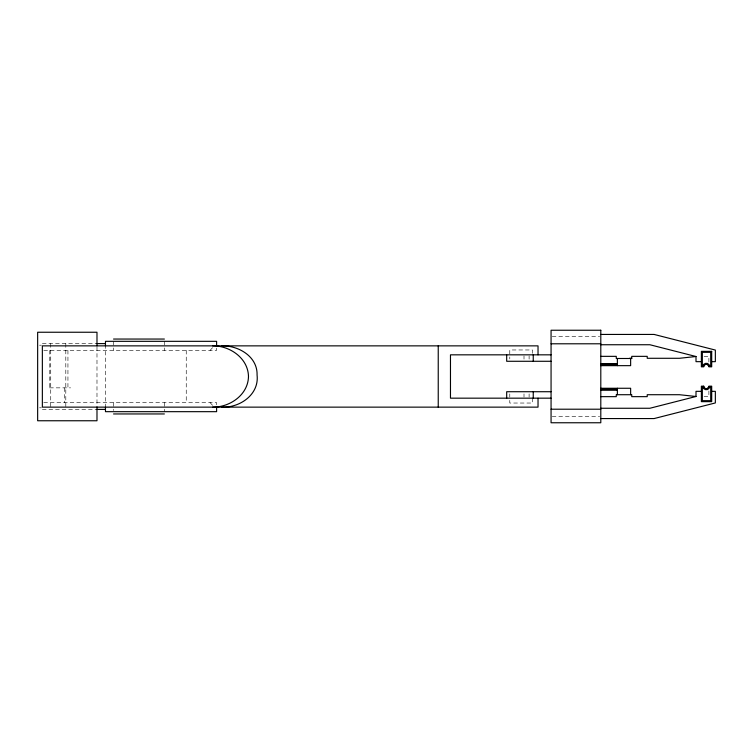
<?xml version="1.0" encoding="UTF-8"?>
<svg xmlns="http://www.w3.org/2000/svg" width="753" height="753" viewBox="0 0 753 753"><rect width="100%" height="100%" fill="white"/><g stroke="black" fill="none" stroke-linecap="round" stroke-linejoin="round"><path stroke-width="0.56" stroke-dasharray="3.77 2.82" d="M210.049 350.399L212.572 347.67M552.222 336.44L599.642 336.44M42.356 343.594L96.083 343.594M39.532 345.203L41.415 345.203M43.768 350.399L216.61 350.399L216.61 345.862M704.064 356.508L708.884 356.508L708.884 362.24M49.613 387.851L70.566 387.851M704.064 396.492L708.884 396.492L708.884 390.76M43.768 402.601L216.61 402.601L216.61 407.138M39.532 407.797L41.415 407.797M42.356 409.406L96.083 409.406M552.222 416.56L599.642 416.56M212.572 405.33L210.049 402.601M532.38 353.364L532.38 349.966L509.781 349.966L509.781 359.021M532.38 398.168L532.38 403.034L509.781 403.034L509.781 398.168M529.105 355.905L529.105 359.134M529.105 393.866L529.105 397.095M524.003 355.905L524.003 359.134M524.003 393.866L524.003 397.095M509.781 393.866L509.781 397.095M186.245 350.399L186.245 402.601M164.389 341.325L164.389 350.399M164.389 402.601L164.389 411.675M113.534 341.325L113.534 350.399M113.534 402.601L113.534 410.545M105.467 344.723L105.467 408.277M96.986 346.907L96.986 407.797M67.939 350.399L67.939 387.851M65.803 343.594L65.803 409.406M64.372 387.851L64.372 402.601M50.733 343.594L50.733 409.406M49.783 350.399L49.783 387.851"/><path stroke-width="1.13" d="M703.81 366.165C704.356 363.68 708.244 363.68 708.789 366.165M708.789 386.835C708.244 389.32 704.356 389.32 703.81 386.835M701.372 391.334L696.007 391.334L696.007 396.492L649.895 408.258L600.8 408.258M212.685 407.138C229.891 407.373 248.151 394.807 248.481 376.5C248.151 358.193 229.891 345.627 212.685 345.862M221.655 407.138C239.708 408.022 259.361 394.628 257.074 375.022C257.62 356.461 238.419 345.373 221.655 345.862M701.372 361.666L696.007 361.666L696.007 356.508L679.46 358.287L647.222 358.287L647.222 356.348L631.748 356.348L631.748 358.494L616.274 358.494L616.274 356.348L600.8 356.348M600.8 334.436L654.122 334.436L715.35 350.06L715.35 361.666L711.689 361.666M113.534 339.048L164.389 339.048M96.986 343.594L105.467 343.594M551.064 343.792L600.8 343.792M600.8 344.742L649.895 344.742L696.007 356.508M551.064 354.832L450.473 354.832L450.473 398.168L551.064 398.168M629.536 358.287L631.748 358.287M551.064 361.28L506.684 361.28L506.684 354.832M600.8 363.633L617.375 363.633M600.8 365.657L630.638 365.657L630.638 358.494M600.8 388.266L630.638 388.266L630.638 394.713M600.8 390.082L617.375 390.082M711.689 391.334L715.35 391.334L715.35 402.94L654.122 418.564L600.8 418.564M551.064 391.72L506.684 391.72L506.684 398.168M600.8 396.652L616.274 396.652L616.274 394.713L631.748 394.713L631.748 396.652L647.222 396.652L647.222 394.713L679.46 394.713L696.007 396.492M551.064 409.208L600.8 409.208M96.986 409.406L105.467 409.406M113.534 413.952L164.389 413.952M617.375 358.494L617.375 365.657M617.375 388.266L617.375 394.713M538.028 354.832L538.028 345.862L42.356 345.862L42.356 407.138L538.028 407.138L538.028 398.168M533.246 354.832L533.246 361.28M533.246 391.72L533.246 398.168M438.237 345.862L438.237 407.138M216.61 345.862L216.61 341.325L105.467 341.325L105.467 345.862M216.61 407.138L216.61 411.675L105.467 411.675L105.467 407.138M96.986 345.862L96.986 332.242L37.65 332.242L37.65 420.758L96.986 420.758L96.986 407.138M702.86 365.854L702.86 365.902A3.567 3.567 0 0 1 709.74 365.902L710.71 365.854L710.71 352.329L702.351 352.329L702.351 365.854L702.86 365.854M709.74 387.098L710.71 387.146L710.71 400.671L702.351 400.671L702.351 387.146L702.86 387.098A3.567 3.567 0 0 0 709.74 387.098M600.8 330.238L551.064 330.238L551.064 422.762L600.8 422.762L600.8 330.238M711.689 351.35L701.372 351.35L701.372 366.824L703.726 366.824A2.579 2.579 0 0 1 706.305 364.245A2.579 2.579 0 0 1 708.884 366.824L711.689 366.824L711.689 351.35M616.895 364.17L601.28 364.17L601.28 365.12L616.895 365.12L616.895 364.17M703.726 386.176L701.372 386.176L701.372 401.65L711.689 401.65L711.689 386.176L708.884 386.176A2.579 2.579 0 0 1 706.305 388.755A2.579 2.579 0 0 1 703.726 386.176M616.895 388.746L601.28 388.746L601.28 389.602L616.895 389.602L616.895 388.746"/></g></svg>
